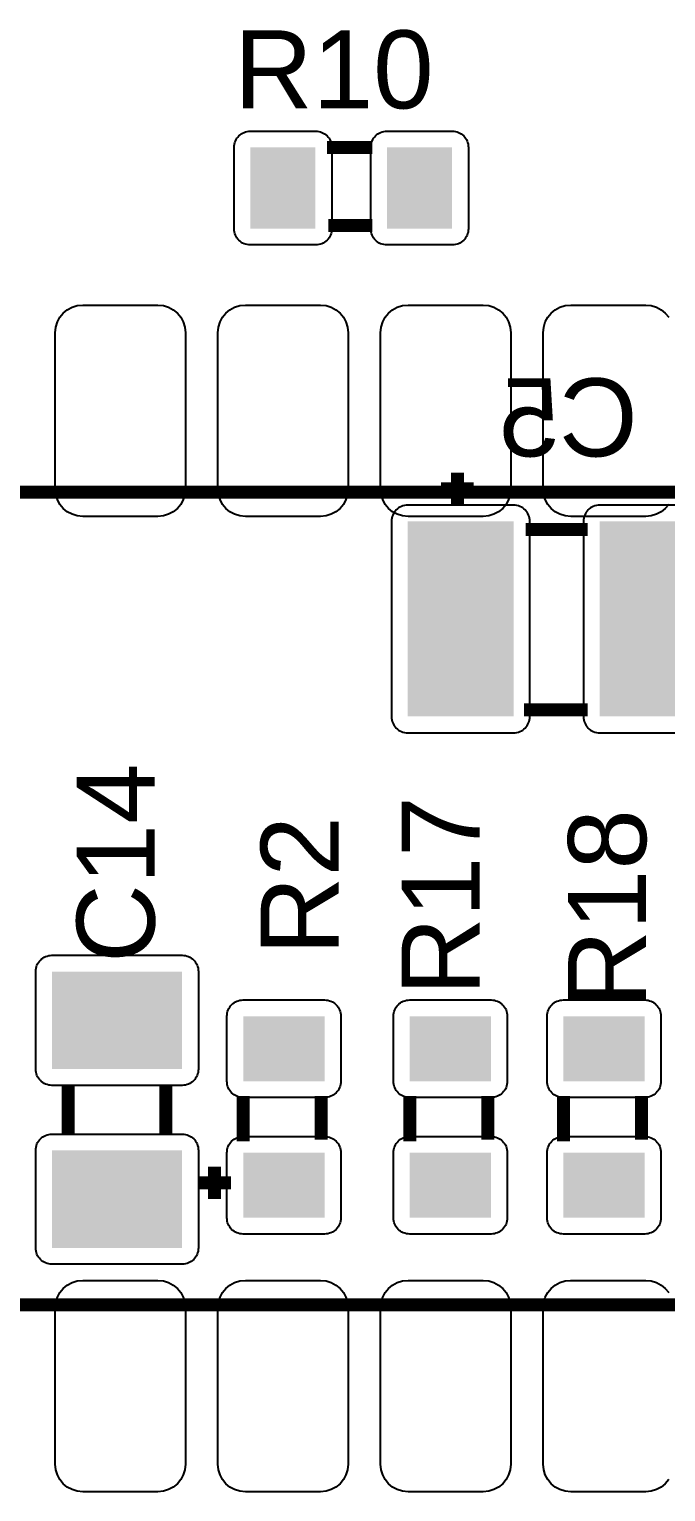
# Model space of a CAD drawing. Header units: inches. Extents: x 15 to 148, y 10 to 111.
# Drawn here: x 136.061 to 136.744, y 100.48 to 102.051 of the extents above; entities that cross this region are included whole.
import ezdxf

# ---------------------------------------------------------------- set-up
doc = ezdxf.new("R2010")
doc.units = ezdxf.units.IN
doc.header["$MEASUREMENT"] = 0
doc.layers.add('BLK_12AWG', color=7, linetype='Continuous')

# ---------------------------------------------------------------- blocks, each defined once
blk = doc.blocks.new('RPAD')
blk.add_trace([(-0.5, -0.5), (-0.5, 0.5), (0.5, -0.5), (0.5, 0.5)])
blk = doc.blocks.new('CBA2Board')
for points in [[(156.20053, 102.74831), (156.16053, 102.74831), (156.15949, 102.74836), (156.15849, 102.74851), (156.15752, 102.74875), (156.1566, 102.74908), (156.15572, 102.7495), (156.1549, 102.74999), (156.15413, 102.75056), (156.15342, 102.7512), (156.15278, 102.75191), (156.15221, 102.75268), (156.15172, 102.7535), (156.1513, 102.75438), (156.15097, 102.7553), (156.15073, 102.75627), (156.15058, 102.75727), (156.15053, 102.75831), (156.15053, 102.80831), (156.15058, 102.80935), (156.15073, 102.81036), (156.15097, 102.81132), (156.1513, 102.81225), (156.15172, 102.81312), (156.15221, 102.81395), (156.15278, 102.81472), (156.15342, 102.81542), (156.15413, 102.81606), (156.1549, 102.81663), (156.15572, 102.81713), (156.1566, 102.81754), (156.15752, 102.81787), (156.15849, 102.81811), (156.15949, 102.81826), (156.16053, 102.81831), (156.20053, 102.81831), (156.20157, 102.81826), (156.20258, 102.81811), (156.20354, 102.81787), (156.20447, 102.81754), (156.20535, 102.81713), (156.20617, 102.81663), (156.20694, 102.81606), (156.20764, 102.81542), (156.20828, 102.81472), (156.20885, 102.81395), (156.20935, 102.81312), (156.20976, 102.81225), (156.21009, 102.81132), (156.21033, 102.81036), (156.21048, 102.80935), (156.21053, 102.80831), (156.21053, 102.75831), (156.21048, 102.75727), (156.21033, 102.75627), (156.21009, 102.7553), (156.20976, 102.75438), (156.20935, 102.7535), (156.20885, 102.75268), (156.20828, 102.75191), (156.20764, 102.7512), (156.20694, 102.75056), (156.20617, 102.74999), (156.20535, 102.7495), (156.20447, 102.74908), (156.20354, 102.74875), (156.20258, 102.74851), (156.20157, 102.74836), (156.20053, 102.74831)], [(156.28453, 102.74831), (156.24453, 102.74831), (156.24349, 102.74836), (156.24249, 102.74851), (156.24152, 102.74875), (156.2406, 102.74908), (156.23972, 102.7495), (156.2389, 102.74999), (156.23813, 102.75056), (156.23742, 102.7512), (156.23678, 102.75191), (156.23621, 102.75268), (156.23572, 102.7535), (156.2353, 102.75438), (156.23497, 102.7553), (156.23473, 102.75627), (156.23458, 102.75727), (156.23453, 102.75831), (156.23453, 102.80831), (156.23458, 102.80935), (156.23473, 102.81036), (156.23497, 102.81132), (156.2353, 102.81225), (156.23572, 102.81312), (156.23621, 102.81395), (156.23678, 102.81472), (156.23742, 102.81542), (156.23813, 102.81606), (156.2389, 102.81663), (156.23972, 102.81713), (156.2406, 102.81754), (156.24152, 102.81787), (156.24249, 102.81811), (156.24349, 102.81826), (156.24453, 102.81831), (156.28453, 102.81831), (156.28557, 102.81826), (156.28658, 102.81811), (156.28754, 102.81787), (156.28847, 102.81754), (156.28935, 102.81713), (156.29017, 102.81663), (156.29094, 102.81606), (156.29164, 102.81542), (156.29228, 102.81472), (156.29285, 102.81395), (156.29335, 102.81312), (156.29376, 102.81225), (156.29409, 102.81132), (156.29433, 102.81036), (156.29448, 102.80935), (156.29453, 102.80831), (156.29453, 102.75831), (156.29448, 102.75727), (156.29433, 102.75627), (156.29409, 102.7553), (156.29376, 102.75438), (156.29335, 102.7535), (156.29285, 102.75268), (156.29228, 102.75191), (156.29164, 102.7512), (156.29094, 102.75056), (156.29017, 102.74999), (156.28935, 102.7495), (156.28847, 102.74908), (156.28754, 102.74875), (156.28658, 102.74851), (156.28557, 102.74836), (156.28453, 102.74831)], [(156.10353, 102.58131), (156.05753, 102.58131), (156.05406, 102.58165), (156.05084, 102.58262), (156.04795, 102.58417), (156.04545, 102.58623), (156.04339, 102.58873), (156.04184, 102.59162), (156.04087, 102.59484), (156.04053, 102.59831), (156.04053, 102.69431), (156.04087, 102.69779), (156.04184, 102.701), (156.04339, 102.70389), (156.04545, 102.7064), (156.04795, 102.70845), (156.05084, 102.71), (156.05406, 102.71097), (156.05753, 102.71131), (156.10353, 102.71131), (156.10701, 102.71097), (156.11022, 102.71), (156.11311, 102.70845), (156.11562, 102.7064), (156.11768, 102.70389), (156.11922, 102.701), (156.1202, 102.69779), (156.12053, 102.69431), (156.12053, 102.59831), (156.1202, 102.59484), (156.11922, 102.59162), (156.11768, 102.58873), (156.11562, 102.58623), (156.11311, 102.58417), (156.11022, 102.58262), (156.10701, 102.58165), (156.10353, 102.58131)], [(156.20353, 102.58131), (156.15753, 102.58131), (156.15406, 102.58165), (156.15084, 102.58262), (156.14795, 102.58417), (156.14545, 102.58623), (156.14339, 102.58873), (156.14184, 102.59162), (156.14087, 102.59484), (156.14053, 102.59831), (156.14053, 102.69431), (156.14087, 102.69779), (156.14184, 102.701), (156.14339, 102.70389), (156.14545, 102.7064), (156.14795, 102.70845), (156.15084, 102.71), (156.15406, 102.71097), (156.15753, 102.71131), (156.20353, 102.71131), (156.20701, 102.71097), (156.21022, 102.71), (156.21311, 102.70845), (156.21562, 102.7064), (156.21768, 102.70389), (156.21922, 102.701), (156.2202, 102.69779), (156.22053, 102.69431), (156.22053, 102.59831), (156.2202, 102.59484), (156.21922, 102.59162), (156.21768, 102.58873), (156.21562, 102.58623), (156.21311, 102.58417), (156.21022, 102.58262), (156.20701, 102.58165), (156.20353, 102.58131)], [(156.30353, 102.58131), (156.25753, 102.58131), (156.25406, 102.58165), (156.25084, 102.58262), (156.24795, 102.58417), (156.24545, 102.58623), (156.24339, 102.58873), (156.24184, 102.59162), (156.24087, 102.59484), (156.24053, 102.59831), (156.24053, 102.69431), (156.24087, 102.69779), (156.24184, 102.701), (156.24339, 102.70389), (156.24545, 102.7064), (156.24795, 102.70845), (156.25084, 102.71), (156.25406, 102.71097), (156.25753, 102.71131), (156.30353, 102.71131), (156.30701, 102.71097), (156.31022, 102.71), (156.31311, 102.70845), (156.31562, 102.7064), (156.31768, 102.70389), (156.31922, 102.701), (156.3202, 102.69779), (156.32053, 102.69431), (156.32053, 102.59831), (156.3202, 102.59484), (156.31922, 102.59162), (156.31768, 102.58873), (156.31562, 102.58623), (156.31311, 102.58417), (156.31022, 102.58262), (156.30701, 102.58165), (156.30353, 102.58131)], [(156.32228, 102.58822), (156.25728, 102.58822), (156.25624, 102.58817), (156.25523, 102.58802), (156.25427, 102.58778), (156.25334, 102.58745), (156.25247, 102.58703), (156.25164, 102.58654), (156.25087, 102.58597), (156.25017, 102.58533), (156.24953, 102.58462), (156.24896, 102.58385), (156.24846, 102.58303), (156.24805, 102.58215), (156.24772, 102.58123), (156.24748, 102.58026), (156.24733, 102.57926), (156.24728, 102.57822), (156.24728, 102.45822), (156.24733, 102.45718), (156.24748, 102.45617), (156.24772, 102.45521), (156.24805, 102.45428), (156.24846, 102.45341), (156.24896, 102.45258), (156.24953, 102.45181), (156.25017, 102.45111), (156.25087, 102.45047), (156.25164, 102.4499), (156.25247, 102.4494), (156.25334, 102.44899), (156.25427, 102.44866), (156.25523, 102.44842), (156.25624, 102.44827), (156.25728, 102.44822), (156.32228, 102.44822), (156.32332, 102.44827), (156.32432, 102.44842), (156.32529, 102.44866), (156.32621, 102.44899), (156.32709, 102.4494), (156.32791, 102.4499), (156.32868, 102.45047), (156.32939, 102.45111), (156.33003, 102.45181), (156.3306, 102.45258), (156.33109, 102.45341), (156.33151, 102.45428), (156.33184, 102.45521), (156.33208, 102.45617), (156.33223, 102.45718), (156.33228, 102.45822), (156.33228, 102.57822), (156.33223, 102.57926), (156.33208, 102.58026), (156.33184, 102.58123), (156.33151, 102.58215), (156.33109, 102.58303), (156.3306, 102.58385), (156.33003, 102.58462), (156.32939, 102.58533), (156.32868, 102.58597), (156.32791, 102.58654), (156.32709, 102.58703), (156.32621, 102.58745), (156.32529, 102.58778), (156.32432, 102.58802), (156.32332, 102.58817), (156.32228, 102.58822)], [(156.12853, 102.30131), (156.12853, 102.24131), (156.12848, 102.24027), (156.12833, 102.23927), (156.12809, 102.2383), (156.12776, 102.23738), (156.12735, 102.2365), (156.12685, 102.23568), (156.12628, 102.23491), (156.12564, 102.2342), (156.12494, 102.23356), (156.12417, 102.23299), (156.12335, 102.2325), (156.12247, 102.23208), (156.12154, 102.23175), (156.12058, 102.23151), (156.11957, 102.23136), (156.11853, 102.23131), (156.03853, 102.23131), (156.03749, 102.23136), (156.03649, 102.23151), (156.03552, 102.23175), (156.0346, 102.23208), (156.03372, 102.2325), (156.0329, 102.23299), (156.03213, 102.23356), (156.03142, 102.2342), (156.03078, 102.23491), (156.03021, 102.23568), (156.02972, 102.2365), (156.0293, 102.23738), (156.02897, 102.2383), (156.02873, 102.23927), (156.02858, 102.24027), (156.02853, 102.24131), (156.02853, 102.30131), (156.02858, 102.30235), (156.02873, 102.30336), (156.02897, 102.30432), (156.0293, 102.30525), (156.02972, 102.30612), (156.03021, 102.30695), (156.03078, 102.30772), (156.03142, 102.30842), (156.03213, 102.30906), (156.0329, 102.30963), (156.03372, 102.31013), (156.0346, 102.31054), (156.03552, 102.31087), (156.03649, 102.31111), (156.03749, 102.31126), (156.03853, 102.31131), (156.11853, 102.31131), (156.11957, 102.31126), (156.12058, 102.31111), (156.12154, 102.31087), (156.12247, 102.31054), (156.12335, 102.31013), (156.12417, 102.30963), (156.12494, 102.30906), (156.12564, 102.30842), (156.12628, 102.30772), (156.12685, 102.30695), (156.12735, 102.30612), (156.12776, 102.30525), (156.12809, 102.30432), (156.12833, 102.30336), (156.12848, 102.30235), (156.12853, 102.30131)], [(156.21609, 102.27383), (156.21609, 102.23383), (156.21604, 102.23279), (156.21589, 102.23179), (156.21565, 102.23082), (156.21532, 102.2299), (156.21491, 102.22902), (156.21441, 102.2282), (156.21384, 102.22743), (156.2132, 102.22672), (156.2125, 102.22608), (156.21173, 102.22551), (156.2109, 102.22502), (156.21003, 102.2246), (156.2091, 102.22427), (156.20814, 102.22403), (156.20713, 102.22388), (156.20609, 102.22383), (156.15609, 102.22383), (156.15505, 102.22388), (156.15405, 102.22403), (156.15308, 102.22427), (156.15216, 102.2246), (156.15128, 102.22502), (156.15046, 102.22551), (156.14969, 102.22608), (156.14898, 102.22672), (156.14834, 102.22743), (156.14777, 102.2282), (156.14728, 102.22902), (156.14686, 102.2299), (156.14653, 102.23082), (156.14629, 102.23179), (156.14614, 102.23279), (156.14609, 102.23383), (156.14609, 102.27383), (156.14614, 102.27487), (156.14629, 102.27588), (156.14653, 102.27684), (156.14686, 102.27777), (156.14728, 102.27864), (156.14777, 102.27947), (156.14834, 102.28024), (156.14898, 102.28094), (156.14969, 102.28158), (156.15046, 102.28215), (156.15128, 102.28265), (156.15216, 102.28306), (156.15308, 102.28339), (156.15405, 102.28363), (156.15505, 102.28378), (156.15609, 102.28383), (156.20609, 102.28383), (156.20713, 102.28378), (156.20814, 102.28363), (156.2091, 102.28339), (156.21003, 102.28306), (156.2109, 102.28265), (156.21173, 102.28215), (156.2125, 102.28158), (156.2132, 102.28094), (156.21384, 102.28024), (156.21441, 102.27947), (156.21491, 102.27864), (156.21532, 102.27777), (156.21565, 102.27684), (156.21589, 102.27588), (156.21604, 102.27487), (156.21609, 102.27383)], [(156.31845, 102.27383), (156.31845, 102.23383), (156.3184, 102.23279), (156.31826, 102.23179), (156.31801, 102.23082), (156.31768, 102.2299), (156.31727, 102.22902), (156.31677, 102.2282), (156.3162, 102.22743), (156.31556, 102.22672), (156.31486, 102.22608), (156.31409, 102.22551), (156.31327, 102.22502), (156.31239, 102.2246), (156.31147, 102.22427), (156.3105, 102.22403), (156.30949, 102.22388), (156.30845, 102.22383), (156.25845, 102.22383), (156.25742, 102.22388), (156.25641, 102.22403), (156.25544, 102.22427), (156.25452, 102.2246), (156.25364, 102.22502), (156.25282, 102.22551), (156.25205, 102.22608), (156.25135, 102.22672), (156.2507, 102.22743), (156.25014, 102.2282), (156.24964, 102.22902), (156.24923, 102.2299), (156.2489, 102.23082), (156.24865, 102.23179), (156.2485, 102.23279), (156.24845, 102.23383), (156.24845, 102.27383), (156.2485, 102.27487), (156.24865, 102.27588), (156.2489, 102.27684), (156.24923, 102.27777), (156.24964, 102.27864), (156.25014, 102.27947), (156.2507, 102.28024), (156.25135, 102.28094), (156.25205, 102.28158), (156.25282, 102.28215), (156.25364, 102.28265), (156.25452, 102.28306), (156.25544, 102.28339), (156.25641, 102.28363), (156.25742, 102.28378), (156.25845, 102.28383), (156.30845, 102.28383), (156.30949, 102.28378), (156.3105, 102.28363), (156.31147, 102.28339), (156.31239, 102.28306), (156.31327, 102.28265), (156.31409, 102.28215), (156.31486, 102.28158), (156.31556, 102.28094), (156.3162, 102.28024), (156.31677, 102.27947), (156.31727, 102.27864), (156.31768, 102.27777), (156.31801, 102.27684), (156.31826, 102.27588), (156.3184, 102.27487), (156.31845, 102.27383)], [(156.41294, 102.27383), (156.41294, 102.23383), (156.41289, 102.23279), (156.41274, 102.23179), (156.4125, 102.23082), (156.41217, 102.2299), (156.41176, 102.22902), (156.41126, 102.2282), (156.41069, 102.22743), (156.41005, 102.22672), (156.40935, 102.22608), (156.40858, 102.22551), (156.40775, 102.22502), (156.40688, 102.2246), (156.40595, 102.22427), (156.40499, 102.22403), (156.40398, 102.22388), (156.40294, 102.22383), (156.35294, 102.22383), (156.3519, 102.22388), (156.3509, 102.22403), (156.34993, 102.22427), (156.34901, 102.2246), (156.34813, 102.22502), (156.34731, 102.22551), (156.34654, 102.22608), (156.34583, 102.22672), (156.34519, 102.22743), (156.34462, 102.2282), (156.34413, 102.22902), (156.34371, 102.2299), (156.34338, 102.23082), (156.34314, 102.23179), (156.34299, 102.23279), (156.34294, 102.23383), (156.34294, 102.27383), (156.34299, 102.27487), (156.34314, 102.27588), (156.34338, 102.27684), (156.34371, 102.27777), (156.34413, 102.27864), (156.34462, 102.27947), (156.34519, 102.28024), (156.34583, 102.28094), (156.34654, 102.28158), (156.34731, 102.28215), (156.34813, 102.28265), (156.34901, 102.28306), (156.34993, 102.28339), (156.3509, 102.28363), (156.3519, 102.28378), (156.35294, 102.28383), (156.40294, 102.28383), (156.40398, 102.28378), (156.40499, 102.28363), (156.40595, 102.28339), (156.40688, 102.28306), (156.40775, 102.28265), (156.40858, 102.28215), (156.40935, 102.28158), (156.41005, 102.28094), (156.41069, 102.28024), (156.41126, 102.27947), (156.41176, 102.27864), (156.41217, 102.27777), (156.4125, 102.27684), (156.41274, 102.27588), (156.41289, 102.27487), (156.41294, 102.27383)], [(156.12853, 102.19131), (156.12853, 102.13131), (156.12848, 102.13027), (156.12833, 102.12927), (156.12809, 102.1283), (156.12776, 102.12738), (156.12735, 102.1265), (156.12685, 102.12568), (156.12628, 102.12491), (156.12564, 102.1242), (156.12494, 102.12356), (156.12417, 102.12299), (156.12335, 102.1225), (156.12247, 102.12208), (156.12154, 102.12175), (156.12058, 102.12151), (156.11957, 102.12136), (156.11853, 102.12131), (156.03853, 102.12131), (156.03749, 102.12136), (156.03649, 102.12151), (156.03552, 102.12175), (156.0346, 102.12208), (156.03372, 102.1225), (156.0329, 102.12299), (156.03213, 102.12356), (156.03142, 102.1242), (156.03078, 102.12491), (156.03021, 102.12568), (156.02972, 102.1265), (156.0293, 102.12738), (156.02897, 102.1283), (156.02873, 102.12927), (156.02858, 102.13027), (156.02853, 102.13131), (156.02853, 102.19131), (156.02858, 102.19235), (156.02873, 102.19336), (156.02897, 102.19432), (156.0293, 102.19525), (156.02972, 102.19612), (156.03021, 102.19695), (156.03078, 102.19772), (156.03142, 102.19842), (156.03213, 102.19906), (156.0329, 102.19963), (156.03372, 102.20013), (156.0346, 102.20054), (156.03552, 102.20087), (156.03649, 102.20111), (156.03749, 102.20126), (156.03853, 102.20131), (156.11853, 102.20131), (156.11957, 102.20126), (156.12058, 102.20111), (156.12154, 102.20087), (156.12247, 102.20054), (156.12335, 102.20013), (156.12417, 102.19963), (156.12494, 102.19906), (156.12564, 102.19842), (156.12628, 102.19772), (156.12685, 102.19695), (156.12735, 102.19612), (156.12776, 102.19525), (156.12809, 102.19432), (156.12833, 102.19336), (156.12848, 102.19235), (156.12853, 102.19131)], [(156.21609, 102.18983), (156.21609, 102.14983), (156.21604, 102.14879), (156.21589, 102.14779), (156.21565, 102.14682), (156.21532, 102.1459), (156.21491, 102.14502), (156.21441, 102.1442), (156.21384, 102.14343), (156.2132, 102.14272), (156.2125, 102.14208), (156.21173, 102.14151), (156.2109, 102.14102), (156.21003, 102.1406), (156.2091, 102.14027), (156.20814, 102.14003), (156.20713, 102.13988), (156.20609, 102.13983), (156.15609, 102.13983), (156.15505, 102.13988), (156.15405, 102.14003), (156.15308, 102.14027), (156.15216, 102.1406), (156.15128, 102.14102), (156.15046, 102.14151), (156.14969, 102.14208), (156.14898, 102.14272), (156.14834, 102.14343), (156.14777, 102.1442), (156.14728, 102.14502), (156.14686, 102.1459), (156.14653, 102.14682), (156.14629, 102.14779), (156.14614, 102.14879), (156.14609, 102.14983), (156.14609, 102.18983), (156.14614, 102.19087), (156.14629, 102.19188), (156.14653, 102.19284), (156.14686, 102.19377), (156.14728, 102.19464), (156.14777, 102.19547), (156.14834, 102.19624), (156.14898, 102.19694), (156.14969, 102.19758), (156.15046, 102.19815), (156.15128, 102.19865), (156.15216, 102.19906), (156.15308, 102.19939), (156.15405, 102.19963), (156.15505, 102.19978), (156.15609, 102.19983), (156.20609, 102.19983), (156.20713, 102.19978), (156.20814, 102.19963), (156.2091, 102.19939), (156.21003, 102.19906), (156.2109, 102.19865), (156.21173, 102.19815), (156.2125, 102.19758), (156.2132, 102.19694), (156.21384, 102.19624), (156.21441, 102.19547), (156.21491, 102.19464), (156.21532, 102.19377), (156.21565, 102.19284), (156.21589, 102.19188), (156.21604, 102.19087), (156.21609, 102.18983)], [(156.31845, 102.18983), (156.31845, 102.14983), (156.3184, 102.14879), (156.31826, 102.14779), (156.31801, 102.14682), (156.31768, 102.1459), (156.31727, 102.14502), (156.31677, 102.1442), (156.3162, 102.14343), (156.31556, 102.14272), (156.31486, 102.14208), (156.31409, 102.14151), (156.31327, 102.14102), (156.31239, 102.1406), (156.31147, 102.14027), (156.3105, 102.14003), (156.30949, 102.13988), (156.30845, 102.13983), (156.25845, 102.13983), (156.25742, 102.13988), (156.25641, 102.14003), (156.25544, 102.14027), (156.25452, 102.1406), (156.25364, 102.14102), (156.25282, 102.14151), (156.25205, 102.14208), (156.25135, 102.14272), (156.2507, 102.14343), (156.25014, 102.1442), (156.24964, 102.14502), (156.24923, 102.1459), (156.2489, 102.14682), (156.24865, 102.14779), (156.2485, 102.14879), (156.24845, 102.14983), (156.24845, 102.18983), (156.2485, 102.19087), (156.24865, 102.19188), (156.2489, 102.19284), (156.24923, 102.19377), (156.24964, 102.19464), (156.25014, 102.19547), (156.2507, 102.19624), (156.25135, 102.19694), (156.25205, 102.19758), (156.25282, 102.19815), (156.25364, 102.19865), (156.25452, 102.19906), (156.25544, 102.19939), (156.25641, 102.19963), (156.25742, 102.19978), (156.25845, 102.19983), (156.30845, 102.19983), (156.30949, 102.19978), (156.3105, 102.19963), (156.31147, 102.19939), (156.31239, 102.19906), (156.31327, 102.19865), (156.31409, 102.19815), (156.31486, 102.19758), (156.31556, 102.19694), (156.3162, 102.19624), (156.31677, 102.19547), (156.31727, 102.19464), (156.31768, 102.19377), (156.31801, 102.19284), (156.31826, 102.19188), (156.3184, 102.19087), (156.31845, 102.18983)], [(156.41294, 102.18983), (156.41294, 102.14983), (156.41289, 102.14879), (156.41274, 102.14779), (156.4125, 102.14682), (156.41217, 102.1459), (156.41176, 102.14502), (156.41126, 102.1442), (156.41069, 102.14343), (156.41005, 102.14272), (156.40935, 102.14208), (156.40858, 102.14151), (156.40775, 102.14102), (156.40688, 102.1406), (156.40595, 102.14027), (156.40499, 102.14003), (156.40398, 102.13988), (156.40294, 102.13983), (156.35294, 102.13983), (156.3519, 102.13988), (156.3509, 102.14003), (156.34993, 102.14027), (156.34901, 102.1406), (156.34813, 102.14102), (156.34731, 102.14151), (156.34654, 102.14208), (156.34583, 102.14272), (156.34519, 102.14343), (156.34462, 102.1442), (156.34413, 102.14502), (156.34371, 102.1459), (156.34338, 102.14682), (156.34314, 102.14779), (156.34299, 102.14879), (156.34294, 102.14983), (156.34294, 102.18983), (156.34299, 102.19087), (156.34314, 102.19188), (156.34338, 102.19284), (156.34371, 102.19377), (156.34413, 102.19464), (156.34462, 102.19547), (156.34519, 102.19624), (156.34583, 102.19694), (156.34654, 102.19758), (156.34731, 102.19815), (156.34813, 102.19865), (156.34901, 102.19906), (156.34993, 102.19939), (156.3509, 102.19963), (156.3519, 102.19978), (156.35294, 102.19983), (156.40294, 102.19983), (156.40398, 102.19978), (156.40499, 102.19963), (156.40595, 102.19939), (156.40688, 102.19906), (156.40775, 102.19865), (156.40858, 102.19815), (156.40935, 102.19758), (156.41005, 102.19694), (156.41069, 102.19624), (156.41126, 102.19547), (156.41176, 102.19464), (156.41217, 102.19377), (156.4125, 102.19284), (156.41274, 102.19188), (156.41289, 102.19087), (156.41294, 102.18983)], [(156.05753, 102.11131), (156.10353, 102.11131), (156.10701, 102.11097), (156.11022, 102.11), (156.11311, 102.10845), (156.11562, 102.1064), (156.11768, 102.10389), (156.11922, 102.101), (156.1202, 102.09779), (156.12053, 102.09431), (156.12053, 101.99831), (156.1202, 101.99484), (156.11922, 101.99162), (156.11768, 101.98873), (156.11562, 101.98623), (156.11311, 101.98417), (156.11022, 101.98262), (156.10701, 101.98165), (156.10353, 101.98131), (156.05753, 101.98131), (156.05406, 101.98165), (156.05084, 101.98262), (156.04795, 101.98417), (156.04545, 101.98623), (156.04339, 101.98873), (156.04184, 101.99162), (156.04087, 101.99484), (156.04053, 101.99831), (156.04053, 102.09431), (156.04087, 102.09779), (156.04184, 102.101), (156.04339, 102.10389), (156.04545, 102.1064), (156.04795, 102.10845), (156.05084, 102.11), (156.05406, 102.11097), (156.05753, 102.11131)], [(156.15753, 102.11131), (156.20353, 102.11131), (156.20701, 102.11097), (156.21022, 102.11), (156.21311, 102.10845), (156.21562, 102.1064), (156.21768, 102.10389), (156.21922, 102.101), (156.2202, 102.09779), (156.22053, 102.09431), (156.22053, 101.99831), (156.2202, 101.99484), (156.21922, 101.99162), (156.21768, 101.98873), (156.21562, 101.98623), (156.21311, 101.98417), (156.21022, 101.98262), (156.20701, 101.98165), (156.20353, 101.98131), (156.15753, 101.98131), (156.15406, 101.98165), (156.15084, 101.98262), (156.14795, 101.98417), (156.14545, 101.98623), (156.14339, 101.98873), (156.14184, 101.99162), (156.14087, 101.99484), (156.14053, 101.99831), (156.14053, 102.09431), (156.14087, 102.09779), (156.14184, 102.101), (156.14339, 102.10389), (156.14545, 102.1064), (156.14795, 102.10845), (156.15084, 102.11), (156.15406, 102.11097), (156.15753, 102.11131)], [(156.25753, 102.11131), (156.30353, 102.11131), (156.30701, 102.11097), (156.31022, 102.11), (156.31311, 102.10845), (156.31562, 102.1064), (156.31768, 102.10389), (156.31922, 102.101), (156.3202, 102.09779), (156.32053, 102.09431), (156.32053, 101.99831), (156.3202, 101.99484), (156.31922, 101.99162), (156.31768, 101.98873), (156.31562, 101.98623), (156.31311, 101.98417), (156.31022, 101.98262), (156.30701, 101.98165), (156.30353, 101.98131), (156.25753, 101.98131), (156.25406, 101.98165), (156.25084, 101.98262), (156.24795, 101.98417), (156.24545, 101.98623), (156.24339, 101.98873), (156.24184, 101.99162), (156.24087, 101.99484), (156.24053, 101.99831), (156.24053, 102.09431), (156.24087, 102.09779), (156.24184, 102.101), (156.24339, 102.10389), (156.24545, 102.1064), (156.24795, 102.10845), (156.25084, 102.11), (156.25406, 102.11097), (156.25753, 102.11131)]]:
    blk.add_lwpolyline(points, close=True)
at = {"const_width": 0.008}
for points in [[(156.23553, 102.80831), (156.20753, 102.80831)], [(156.23553, 102.80831), (156.20753, 102.80831)], [(156.23553, 102.80831), (156.20753, 102.80831)], [(156.23553, 102.76031), (156.20853, 102.76031)], [(156.23553, 102.76031), (156.20853, 102.76031)], [(156.23553, 102.76031), (156.20853, 102.76031)], [(156.28778, 102.58822), (156.28778, 102.60822)], [(156.28778, 102.58822), (156.28778, 102.60822)], [(156.28778, 102.58822), (156.28778, 102.60822)], [(155.43053, 102.59631), (157.43053, 102.59631)], [(155.43053, 102.59631), (157.43053, 102.59631)], [(155.43053, 102.59631), (157.43053, 102.59631)], [(156.29778, 102.59822), (156.27778, 102.59822)], [(156.29778, 102.59822), (156.27778, 102.59822)], [(156.29778, 102.59822), (156.27778, 102.59822)], [(156.36778, 102.57322), (156.32978, 102.57322)], [(156.36778, 102.57322), (156.32978, 102.57322)], [(156.36778, 102.57322), (156.32978, 102.57322)], [(156.36778, 102.46222), (156.32878, 102.46222)], [(156.36778, 102.46222), (156.32878, 102.46222)], [(156.36778, 102.46222), (156.32878, 102.46222)], [(156.04853, 102.23131), (156.04853, 102.20131)], [(156.04853, 102.23131), (156.04853, 102.20131)], [(156.04853, 102.23131), (156.04853, 102.20131)], [(156.10853, 102.23131), (156.10853, 102.20131)], [(156.10853, 102.23131), (156.10853, 102.20131)], [(156.10853, 102.23131), (156.10853, 102.20131)], [(156.15609, 102.22483), (156.15609, 102.19683)], [(156.15609, 102.22483), (156.15609, 102.19683)], [(156.15609, 102.22483), (156.15609, 102.19683)], [(156.20409, 102.22483), (156.20409, 102.19783)], [(156.20409, 102.22483), (156.20409, 102.19783)], [(156.20409, 102.22483), (156.20409, 102.19783)], [(156.25845, 102.22483), (156.25845, 102.19683)], [(156.25845, 102.22483), (156.25845, 102.19683)], [(156.25845, 102.22483), (156.25845, 102.19683)], [(156.30645, 102.22483), (156.30645, 102.19783)], [(156.30645, 102.22483), (156.30645, 102.19783)], [(156.30645, 102.22483), (156.30645, 102.19783)], [(156.35294, 102.22483), (156.35294, 102.19683)], [(156.35294, 102.22483), (156.35294, 102.19683)], [(156.35294, 102.22483), (156.35294, 102.19683)], [(156.40094, 102.22483), (156.40094, 102.19783)], [(156.40094, 102.22483), (156.40094, 102.19783)], [(156.40094, 102.22483), (156.40094, 102.19783)], [(156.13853, 102.18131), (156.13853, 102.16131)], [(156.13853, 102.18131), (156.13853, 102.16131)], [(156.13853, 102.18131), (156.13853, 102.16131)], [(156.14853, 102.17131), (156.12853, 102.17131)], [(156.14853, 102.17131), (156.12853, 102.17131)], [(156.14853, 102.17131), (156.12853, 102.17131)], [(155.43053, 102.09631), (157.43053, 102.09631)], [(155.43053, 102.09631), (157.43053, 102.09631)], [(155.43053, 102.09631), (157.43053, 102.09631)]]:
    blk.add_lwpolyline(points, dxfattribs=at)
for points in [[(156.41768, 102.58873), (156.41562, 102.58623), (156.41311, 102.58417), (156.41022, 102.58262), (156.40701, 102.58165), (156.40353, 102.58131), (156.40353, 102.58131), (156.35753, 102.58131), (156.35406, 102.58165), (156.35084, 102.58262), (156.34795, 102.58417), (156.34545, 102.58623), (156.34339, 102.58873), (156.34184, 102.59162), (156.34087, 102.59484), (156.34053, 102.59831), (156.34053, 102.69431), (156.34087, 102.69779), (156.34184, 102.701), (156.34339, 102.70389), (156.34545, 102.7064), (156.34795, 102.70845), (156.35084, 102.71), (156.35406, 102.71097), (156.35753, 102.71131), (156.40353, 102.71131), (156.40701, 102.71097), (156.41022, 102.71), (156.41311, 102.70845), (156.41562, 102.7064), (156.41768, 102.70389)], [(156.44028, 102.58822), (156.37528, 102.58822), (156.37424, 102.58817), (156.37323, 102.58802), (156.37227, 102.58778), (156.37134, 102.58745), (156.37047, 102.58703), (156.36964, 102.58654), (156.36887, 102.58597), (156.36817, 102.58533), (156.36753, 102.58462), (156.36696, 102.58385), (156.36646, 102.58303), (156.36605, 102.58215), (156.36572, 102.58123), (156.36548, 102.58026), (156.36533, 102.57926), (156.36528, 102.57822), (156.36528, 102.45822), (156.36533, 102.45718), (156.36548, 102.45617), (156.36572, 102.45521), (156.36605, 102.45428), (156.36646, 102.45341), (156.36696, 102.45258), (156.36753, 102.45181), (156.36817, 102.45111), (156.36887, 102.45047), (156.36964, 102.4499), (156.37047, 102.4494), (156.37134, 102.44899), (156.37227, 102.44866), (156.37323, 102.44842), (156.37424, 102.44827), (156.37528, 102.44822), (156.44028, 102.44822)], [(156.41768, 101.98873), (156.41562, 101.98623), (156.41311, 101.98417), (156.41022, 101.98262), (156.40701, 101.98165), (156.40353, 101.98131), (156.35753, 101.98131), (156.35406, 101.98165), (156.35084, 101.98262), (156.34795, 101.98417), (156.34545, 101.98623), (156.34339, 101.98873), (156.34184, 101.99162), (156.34087, 101.99484), (156.34053, 101.99831), (156.34053, 102.09431), (156.34087, 102.09779), (156.34184, 102.101), (156.34339, 102.10389), (156.34545, 102.1064), (156.34795, 102.10845), (156.35084, 102.11), (156.35406, 102.11097), (156.35753, 102.11131), (156.35753, 102.11131), (156.40353, 102.11131), (156.40701, 102.11097), (156.41022, 102.11), (156.41311, 102.10845), (156.41562, 102.1064), (156.41768, 102.10389)]]:
    blk.add_lwpolyline(points)
for p, xscale, yscale, rotation in [((156.18053, 102.78331), 0.04, 0.05, 180), ((156.26453, 102.78331), 0.04, 0.05, 180), ((156.07853, 102.27131), 0.06, 0.08, 270), ((156.18109, 102.25383), 0.04, 0.05, 270), ((156.28345, 102.25383), 0.04, 0.05, 270), ((156.37794, 102.25383), 0.04, 0.05, 270), ((156.07853, 102.16131), 0.06, 0.08, 270), ((156.18109, 102.16983), 0.04, 0.05, 270), ((156.28345, 102.16983), 0.04, 0.05, 270), ((156.37794, 102.16983), 0.04, 0.05, 270)]:
    blk.add_blockref('RPAD', p, dxfattribs=dict(xscale=xscale, yscale=yscale, rotation=rotation))
at = {"xscale": 0.065, "yscale": 0.12}
for p in [(156.28978, 102.51822), (156.40778, 102.51822)]:
    blk.add_blockref('RPAD', p, dxfattribs=at)
at = {"width": 1.041667}
blk.add_text('R10', height=0.048, dxfattribs=at).set_placement((156.15053, 102.83231))
blk.add_text('R10', height=0.048, dxfattribs=at).set_placement((156.15053, 102.83231))
blk.add_text('R10', height=0.048, dxfattribs=at).set_placement((156.15053, 102.83231))
at = {"text_generation_flag": 2, "width": 1.041667}
blk.add_text('C5', height=0.048, dxfattribs=at).set_placement((156.39878, 102.61822))
blk.add_text('C5', height=0.048, dxfattribs=at).set_placement((156.39878, 102.61822))
blk.add_text('C5', height=0.048, dxfattribs=at).set_placement((156.39878, 102.61822))
at = {"width": 1.041667}
for s, p in [('C14', (156.10167, 102.30667)), ('C14', (156.10167, 102.30667)), ('C14', (156.10167, 102.30667)), ('R17', (156.30146, 102.28644)), ('R17', (156.30146, 102.28644)), ('R17', (156.30146, 102.28644)), ('R18', (156.40382, 102.27856)), ('R18', (156.40382, 102.27856)), ('R18', (156.40382, 102.27856)), ('R2', (156.21485, 102.31144)), ('R2', (156.21485, 102.31144)), ('R2', (156.21485, 102.31144))]:
    blk.add_text(s, height=0.048, rotation=90, dxfattribs=at).set_placement(p)

msp = doc.modelspace()

# ---------------------------------------------------------------- block references
at = {"layer": 'BLK_12AWG', "xscale": 1.74680064, "yscale": 1.74680064, "zscale": 1.74680064}
msp.add_blockref('CBA2Board', (-136.4831, -77.6613), dxfattribs=at)

doc.saveas('drawing.dxf')
